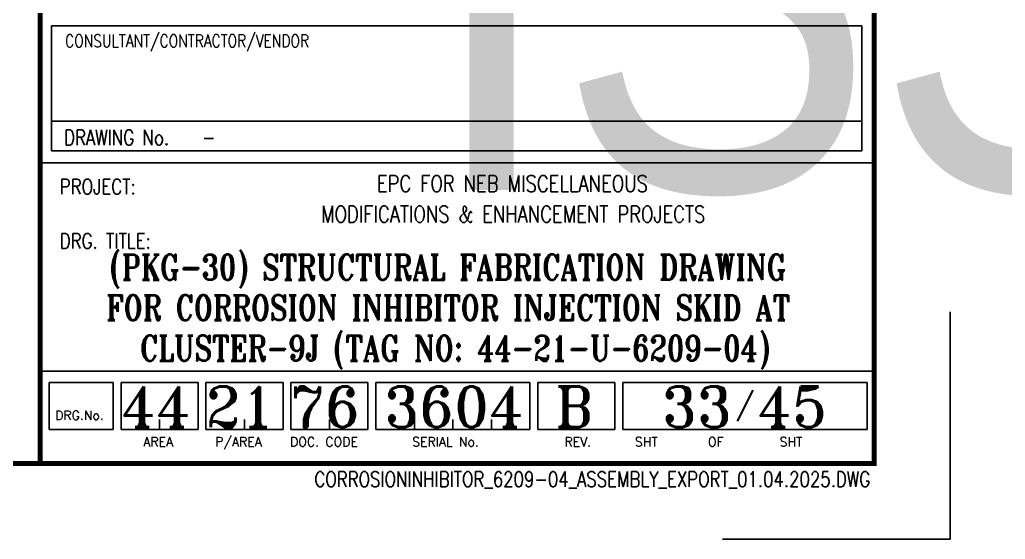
# Model space of a CAD drawing. Header units: millimetres. Extents: x 0 to 16187, y -20471 to 6290.
# Drawn here: x 3815.5 to 4010.5, y 1477 to 1579.7 of the extents above; entities that cross this region are included whole.
import ezdxf
from ezdxf.enums import TextEntityAlignment as Align

# ---------------------------------------------------------------- set-up
doc = ezdxf.new("R2018")
doc.units = ezdxf.units.MM
doc.layers.add('BORDER1', color=3, linetype='Continuous')
doc.layers.add('BORDER2', color=7, linetype='Continuous')
doc.styles.add('ROMANC', font='ROMANC', dxfattribs={"height": 5})
doc.styles.add('ROMANS', font='ROMANS.shx', dxfattribs={"width": 0.8})
doc.styles.add('ROMANT', font='ROMANT', dxfattribs={"height": 4})

# ---------------------------------------------------------------- blocks, each defined once
blk = doc.blocks.new('*U609')
at = {"layer": 'BORDER1', "color": 154, "true_color": 0x1859a9, "const_width": 1}
blk.add_lwpolyline([(1.8094395070475, 811), (1144, 811), (1144, 0), (0, 0), (0, 811)], close=True, dxfattribs=at)
blk.add_lwpolyline([(979.0000000799992, 2.220446049250313e-16), (979.0000000799992, 810.9999999999999)], dxfattribs=at)
at = {"layer": 'BORDER2'}
for p, q in [((981.2477188627381, 86.58295895666049), (981.2477188627381, 61.83295896866048)), ((1141.533433070737, 86.58295895666049), (981.2477188627381, 86.58295895666049)), ((1141.533433070737, 61.83295896866048), (1141.533433070737, 86.58295895666049)), ((981.2477188627381, 67.7258161086605), (1141.533433070737, 67.7258161086605)), ((981.2477188627381, 61.83295896866048), (1141.533433070737, 61.83295896866048)), ((1143.568210850846, 59.47581611266047), (978.5682109308464, 59.47581611266047)), ((1143.568210850846, 18.22581613266046), (978.5682109308464, 18.22581613266046)), ((993.4414710450064, 16.0352859834252), (980.7789962539746, 16.0352859834252)), ((980.7789962539746, 16.0352859834252), (980.7789962539746, 6.721365983425208)), ((993.4414710450064, 16.0352859834252), (993.4414710450064, 6.721365983425208)), ((995.0014710450068, 6.72136598342518), (995.0014710450068, 16.03528598342518)), ((1010.242431045006, 16.03528598342515), (995.0014710450068, 16.03528598342518)), ((1010.242431045006, 16.03528598342515), (1010.242431045006, 6.72136598342518)), ((1027.043391045006, 16.03528598342515), (1011.802431045006, 16.03528598342518)), ((1011.802431045006, 6.72136598342518), (1011.802431045006, 16.03528598342518)), ((1027.043391045006, 16.03528598342515), (1027.043391045006, 6.72136598342518)), ((1043.844351045005, 16.03528598342512), (1028.603391045006, 16.03528598342515)), ((1028.603391045006, 6.721365983425152), (1028.603391045006, 16.03528598342515)), ((1043.844351045005, 16.03528598342512), (1043.844351045005, 6.721365983425152)), ((1045.404351045006, 6.721365983425123), (1045.404351045006, 16.03528598342512)), ((1075.886271045005, 16.03528598342512), (1045.404351045006, 16.03528598342512)), ((1075.886271045005, 16.03528598342512), (1075.886271045005, 6.721365983425123)), ((1092.687231045005, 16.03528598342509), (1077.446271045005, 16.03528598342509)), ((1077.446271045005, 6.721365983425123), (1077.446271045005, 16.03528598342509)), ((1092.687231045005, 16.03528598342509), (1092.687231045005, 6.721365983425123)), ((1094.247231045005, 6.721365983425208), (1094.247231045005, 16.03528598342518)), ((1142.623756693472, 16.03528598342518), (1094.247231045005, 16.03528598342518)), ((1142.623756693472, 6.721365983425208), (1142.623756693472, 16.03528598342518)), ((1002.621951045006, 6.721365983425152), (1002.621951045006, 8.720882658302592)), ((1019.422911045006, 6.721365983425152), (1019.422911045006, 8.720882658302592)), ((1036.223871045006, 6.721365983425123), (1036.223871045006, 8.720882658302564)), ((1053.024831045005, 6.721365983425123), (1053.024831045005, 8.720882658302536)), ((1060.645311045006, 6.721365983425095), (1060.645311045006, 8.720882658302536)), ((1068.265791045005, 6.721365983425095), (1068.265791045005, 8.720882658302536)), ((980.7789962539746, 6.721365983425208), (993.4414710450064, 6.72136598342518)), ((995.0014710450068, 6.721365983425152), (1010.242431045006, 6.721365983425152)), ((1010.242431045006, 6.72136598342518), (995.0014710450068, 6.72136598342518)), ((1027.043391045006, 6.72136598342518), (1011.802431045006, 6.72136598342518)), ((1011.802431045006, 6.721365983425152), (1027.043391045006, 6.721365983425152)), ((1028.603391045006, 6.721365983425123), (1043.844351045005, 6.721365983425123)), ((1043.844351045005, 6.721365983425152), (1028.603391045006, 6.721365983425152)), ((1045.404351045006, 6.721365983425123), (1075.886271045005, 6.721365983425123)), ((1075.886271045005, 6.721365983425123), (1045.404351045006, 6.721365983425123)), ((1077.446271045005, 6.721365983425123), (1092.687231045005, 6.721365983425123)), ((1092.687231045005, 6.721365983425123), (1077.446271045005, 6.721365983425123)), ((1094.247231045005, 6.721365983425208), (1142.623756693472, 6.721365983425208)), ((1142.623756693472, 6.721365983425208), (1094.247231045005, 6.721365983425208))]:
    blk.add_line(p, q, dxfattribs=at)
blk.add_lwpolyline([(1159, 30), (1159, -15), (1114, -15)], dxfattribs=at)
at = {"layer": 'BORDER2', "style": 'ROMANS', "width": 0.8}
for s, height, p in [('CONSULTANT/CONTRACTOR/VENDOR ', 2.5, (983.9367517924948, 82.32832595536695)), ('DRAWING No.', 3, (983.727980694066, 62.96417764697191)), ('PROJECT:', 3, (982.8836878721031, 53.24945401120451)), ('DRG. TITLE:', 3, (982.8836878721031, 42.50272880120949))]:
    blk.add_text(s, height=height, dxfattribs=at).set_placement(p)
at = {"layer": 'BORDER2'}
for s, height, style, p in [('/', 4.032, 'ROMANC', (1116.501029546409, 9.713328656066437)), ('DRG.No.', 1.8106, 'ROMANS', (981.9675986608881, 8.619413215164183)), ('AREA', 1.810626048, 'ROMANS', (999.3993026523885, 3.382552167802579)), ('P/AREA', 1.810626048, 'ROMANS', (1013.605091355023, 3.382552167802579)), ('DOC. CODE', 1.810626048, 'ROMANS', (1028.429315140493, 3.382552167802551)), ('SERIAL No.', 1.810626048, 'ROMANS', (1052.586585588459, 3.382552167802523)), ('REV.', 1.810626048, 'ROMANS', (1082.711404513991, 3.382552167802523)), (' SHT       OF        SHT', 1.810626048, 'ROMANS', (1095.416771272823, 3.382552167802608))]:
    blk.add_text(s, height=height, dxfattribs=dict(at, style=style)).set_placement(p)
at = {"layer": 'BORDER2', "insert": (1143.204793222806, -4.905792706131308), "char_height": 3, "attachment_point": 9, "style": 'ROMANS'}
blk.add_mtext('CORROSIONINHIBITOR_6209-04_ASSEMBLY_EXPORT_01.04.2025.DWG', dxfattribs=at)
at = {"layer": 'BORDER2', "flags": 8}
for tag, height, style, p in [('REV-A', 3.24, 'ROMANS', (986.9282778829383, 140.2530397182669)), ('RE-A', 8.064, 'ROMANT', (1084.634961895852, 7.17204102400288))]:
    blk.add_attdef(tag, text='', height=height, dxfattribs=dict(at, style=style)).set_placement(p, align=Align.CENTER)
at = {"layer": 'BORDER2', "style": 'ROMANS', "width": 3.830216453570641}
blk.add_attdef('DATE-A', text='', height=3.24, dxfattribs=at).set_placement((995.5063797379989, 140.2530397182669), (1008.507228728976, 140.2530397182669), align=Align.FIT)
at = {"layer": 'BORDER2'}
for tag, height, style, p in [('DRN-A', 3.24, 'ROMANS', (1018.380015771281, 140.2530397182669)), ('CHD-A', 3.24, 'ROMANS', (1032.348360605113, 140.2530397182669)), ('APD-A', 3.24, 'ROMANS', (1046.640709253839, 140.2530397182669)), ('CONS_CONT_VEND', 4.2, 'ROMANC', (1061.390575966738, 72.83468077449595))]:
    blk.add_attdef(tag, text='', height=height, dxfattribs=dict(at, style=style)).set_placement(p, align=Align.CENTER)
at = {"layer": 'BORDER2', "style": 'ROMANS', "width": 0.8}
for tag, p, height in [('1:X', (997.2302812124753, 122.552011911554), 3.5), ('LOC', (1042.735042679951, 122.552011911554), 3.5), ('PROJ_NO', (1118.63757586463, 122.552011911554), 3.5), ('CONS_DRG_NO', (1011, 63), 3)]:
    blk.add_attdef(tag, p, '', height=height, dxfattribs=at)
at = {"layer": 'BORDER2', "lineweight": 30, "width": 0.8, "flags": 104}
blk.add_attdef('COMMENTS-A', text='', height=2.2, dxfattribs=at).set_placement((1055.209968003616, 142.0744315684458), align=Align.MIDDLE_LEFT)
at = {"layer": 'BORDER2', "style": 'ROMANS', "width": 0.8}
for tag, p in [('PROJECT_TITLE_1', (1061.068210890846, 55.3534808592422)), ('PROJECT_TITLE_2', (1061.068210890846, 49.30052221051124))]:
    blk.add_attdef(tag, text='', height=3.5, dxfattribs=at).set_placement(p, align=Align.MIDDLE)
at = {"layer": 'BORDER2', "style": 'ROMANT', "width": 0.8}
for tag, p in [('DRG_TITLE_1', (1061.068210890846, 36.31229857438004)), ('DRG_TITLE_2', (1061.068210890846, 28.31229857438004)), ('DRG_TITLE_3', (1061.068210890846, 20.31229857438004))]:
    blk.add_attdef(tag, text='', height=5, dxfattribs=at).set_placement(p, align=Align.CENTER)
at = {"layer": 'BORDER2', "style": 'ROMANT'}
for tag, p in [('AR', (995.0014710450068, 7.172041024002866)), ('PA', (1011.738213301433, 7.172041024002866)), ('DC', (1028.447415784789, 7.172041024002837)), ('TS', (1120.839107118789, 7.172041024002908))]:
    blk.add_attdef(tag, p, '', height=8.064, dxfattribs=at)
for tag, p in [('SRNO', (1074.69799186896, 7.172041024002823)), ('SH', (1115.802783516436, 7.176501619330963))]:
    blk.add_attdef(tag, text='', height=8.064, dxfattribs=at).set_placement(p, align=Align.RIGHT)
at = {"layer": 'BORDER2', "style": 'ROMANS', "flags": 2}
blk.add_attdef('TB_VERSION', text='', height=2, dxfattribs=at).set_placement((1, -1), align=Align.TOP_LEFT)

msp = doc.modelspace()

# ---------------------------------------------------------------- block references
at = {"layer": 'BORDER1'}
ref = msp.add_blockref('*U609', (2840.54330737342, 1491.982561115925), dxfattribs=at)
ref.add_attrib('AR', '44', (3835.544778418425, 1499.154602139926), dxfattribs={"layer": 'BORDER2', "height": 8.064, "style": 'ROMANT'})
ref.add_attrib('PA', '21', (3852.281520674852, 1499.154602139926), dxfattribs={"layer": 'BORDER2', "height": 8.064, "style": 'ROMANT'})
ref.add_attrib('DC', '76', (3868.990723158207, 1499.154602139926), dxfattribs={"layer": 'BORDER2', "height": 8.064, "style": 'ROMANT'})
ref.add_attrib('SRNO', '3604', dxfattribs={"layer": 'BORDER2', "height": 8.064, "style": 'ROMANT'}).set_placement((3915.241299242381, 1499.154602139926), align=Align.RIGHT)
ref.add_attrib('SH', '33', dxfattribs={"layer": 'BORDER2', "height": 8.064, "style": 'ROMANT'}).set_placement((3956.346090889859, 1499.159062735256), align=Align.RIGHT)
ref.add_attrib('TS', '45', (3961.382414492214, 1499.154602139926), dxfattribs={"layer": 'BORDER2', "height": 8.064, "style": 'ROMANT'})
ref.add_attrib('DRG_TITLE_1', '(PKG-30) STRUCTURAL FABRICATION DRAWING ', dxfattribs={"layer": 'BORDER2', "height": 5, "style": 'ROMANT', "width": 0.8}).set_placement((3901.611518264271, 1528.294859690304), align=Align.CENTER)
ref.add_attrib('DRG_TITLE_2', 'FOR CORROSION INHIBITOR INJECTION SKID AT ', dxfattribs={"layer": 'BORDER2', "height": 5, "style": 'ROMANT', "width": 0.8}).set_placement((3901.611518264271, 1520.294859690304), align=Align.CENTER)
ref.add_attrib('DRG_TITLE_3', 'CLUSTER-9J (TAG NO: 44-21-U-6209-04)', dxfattribs={"layer": 'BORDER2', "height": 5, "style": 'ROMANT', "width": 0.8}).set_placement((3901.611518264271, 1512.294859690304), align=Align.CENTER)
ref.add_attrib('PROJECT_TITLE_1', 'EPC FOR NEB MISCELLANEOUS', dxfattribs={"layer": 'BORDER2', "height": 3.25, "style": 'ROMANS', "width": 0.8}).set_placement((3912.957374839668, 1547.336041975166), align=Align.MIDDLE)
ref.add_attrib('PROJECT_TITLE_2', 'MODIFICATIONS & ENHANCEMENT PROJECTS', dxfattribs={"layer": 'BORDER2', "height": 3.25, "style": 'ROMANS', "width": 0.8}).set_placement((3913.117272157982, 1541.283083326438), align=Align.MIDDLE)
ref.add_attrib('CONS_DRG_NO', '-', (3851.54330737342, 1554.982561115925), dxfattribs={"layer": 'BORDER2', "height": 3, "style": 'ROMANS', "width": 0.8000000000000002})
lines = msp.add_mtext('\\W0.80000;ISSUED FOR REVIEW\\P', dxfattribs={"layer": 'BORDER2', "insert": (3895.753275377039, 1634.056992684371), "char_height": 88, "attachment_point": 1})
ref.add_attrib('COMMENTS-A', '', (3895.753275377039, 1634.056992684371), dxfattribs={"flags": 104}).embed_mtext(lines)
ref.add_attrib('RE-A', 'B', dxfattribs={"layer": 'BORDER2', "height": 8.064, "style": 'ROMANT'}).set_placement((3925.178269269268, 1499.154602139926), align=Align.CENTER)

doc.saveas('drawing.dxf')
